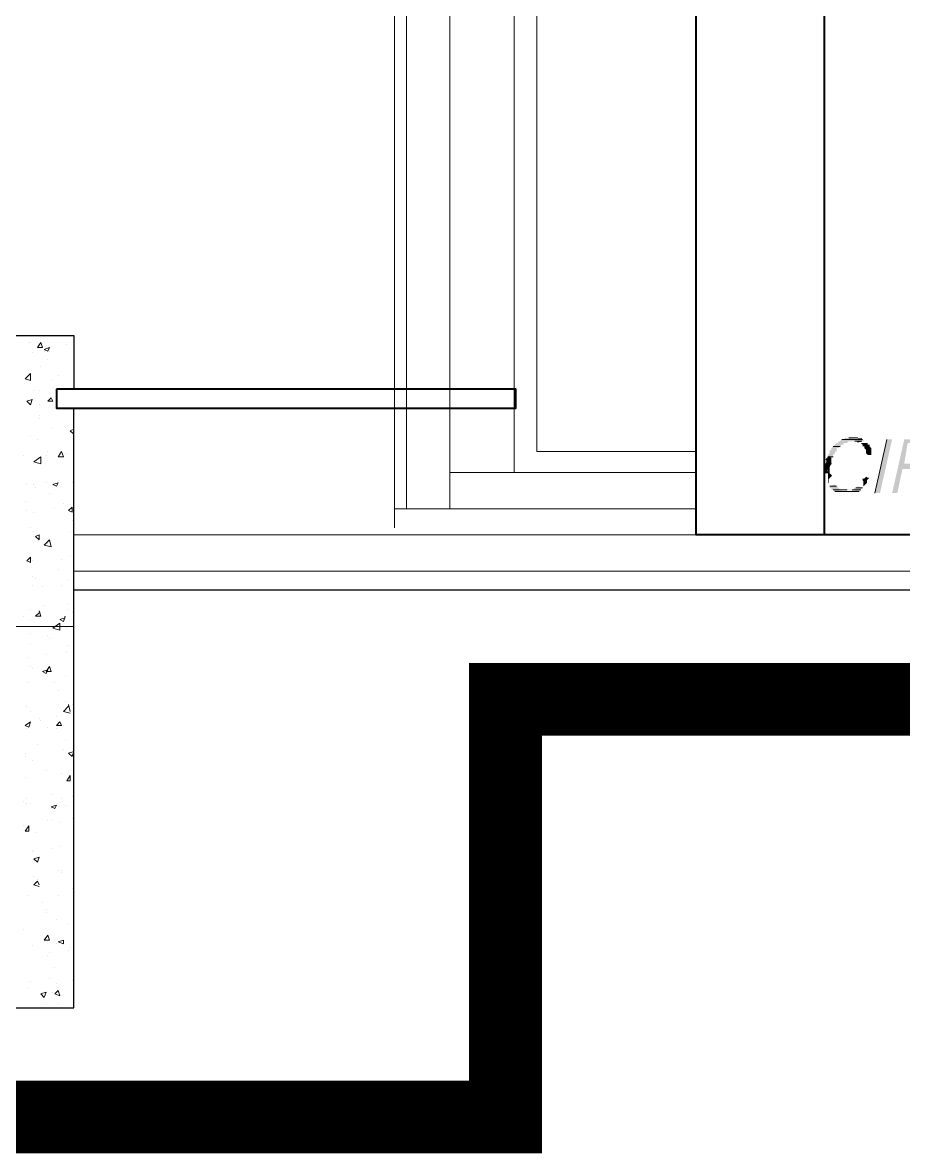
# Model space of a CAD drawing. Header units: millimetres. Extents: x 182 to 575, y -105 to 95.
# Drawn here: x 275.478 to 277.897, y 64.959 to 68.066 of the extents above; entities that cross this region are included whole.
import ezdxf

# ---------------------------------------------------------------- set-up
doc = ezdxf.new("R2010")
doc.units = ezdxf.units.MM
doc.header["$MEASUREMENT"] = 0
doc.layers.add('PDF_Geometry', color=7, linetype='Continuous')
doc.layers.add('PDF_Solid Fills', color=7, linetype='Continuous')

msp = doc.modelspace()

# ---------------------------------------------------------------- hatches: boundary and pattern name
at = {"layer": 'PDF_Solid Fills', "transparency": 33554559}
for points in [[(277.7182994340662, 66.91100661866972), (277.7135361007328, 66.91100661866972), (277.7087727673994, 66.90624328533636), (277.7040126880344, 66.90148317951625), (277.699249354701, 66.89671984618292), (277.699249354701, 66.89195976681785), (277.6944892488809, 66.89195976681785), (277.6944892488809, 66.88243310015119), (277.6897259420027, 66.87767302078612), (277.6897259420027, 66.87290968745279), (277.699249354701, 66.86814958163268), (277.7040126880344, 66.87290968745279), (277.7040126880344, 66.87767302078612), (277.7087727673994, 66.88243310015119), (277.7087727673994, 66.88719643348452), (277.7135361007328, 66.88719643348452), (277.7135361007328, 66.89671984618292), (277.7182994340662, 66.89671984618292), (277.7230595134312, 66.90148317951625), (277.7278228467645, 66.90624328533636), (277.7325829525847, 66.90624328533636), (277.7325829525847, 66.91100661866972), (277.7421063652831, 66.91100661866972), (277.7460759913209, 66.91497353294328), (277.7516297779815, 66.91576669803477), (277.7897267091984, 66.91576669803477), (277.7849633758651, 66.92053003136812), (277.7373462594629, 66.92529336470145), (277.7325829525847, 66.92053003136812), (277.7278228467645, 66.92053003136812), (277.7230595134312, 66.91576669803477), (277.7182994340662, 66.91576669803477)], [(277.7992501218969, 66.87767302078612), (277.8087735610503, 66.87767302078612), (277.8087735610503, 66.89671984618292), (277.8040134552301, 66.90148317951625), (277.8040134552301, 66.90624328533636), (277.7992501218969, 66.90624328533636), (277.7992501218969, 66.91100661866972), (277.7802032965, 66.91100661866972), (277.7849633758651, 66.90624328533636), (277.7849633758651, 66.90148317951625), (277.7897267091984, 66.90148317951625), (277.7897267091984, 66.89671984618292), (277.7944900425318, 66.89195976681785), (277.7944900425318, 66.88243310015119)]]:
    msp.add_hatch(color=256, dxfattribs=at).paths.add_polyline_path(points)
h = msp.add_hatch(color=256, dxfattribs=at)
h.paths.add_polyline_path([(277.8516305716323, 66.92053003136812), (277.8182969737487, 66.77291214777023), (277.8325837197804, 66.77291214777023), (277.865917317664, 66.92053003136812)])
h.paths.add_polyline_path([(277.9849649367115, 66.90624328533636), (277.9802016033783, 66.91100661866972), (277.9754414975582, 66.91576669803477), (277.9706781906799, 66.91576669803477), (277.9706781906799, 66.92053003136812), (277.8992509155476, 66.92053003136812), (277.865917317664, 66.77291214777023), (277.8802040636957, 66.77291214777023), (277.8944875822143, 66.83957608956919), (277.9421079261297, 66.83957608956919), (277.9478204106788, 66.83862433500006), (277.951631338828, 66.83481601020408), (277.9563946721614, 66.83481601020408), (277.9706781906799, 66.83005267687075), (277.9706781906799, 66.83481601020408), (277.9659180848598, 66.83957608956919), (277.9611547515264, 66.84433942290251), (277.9646478920414, 66.84783256341746), (277.9754414975582, 66.84910275623584), (277.9421079261297, 66.85386283560092), (277.8992509155476, 66.85386283560092), (277.908774328246, 66.91100661866972), (277.951631338828, 66.91100661866972), (277.9563946721614, 66.91032594373856), (277.9563946721614, 66.90624328533636), (277.9659180848598, 66.90624328533636), (277.9706781906799, 66.90148317951625), (277.9754414975582, 66.89671984618292), (277.9754414975582, 66.87290968745279), (277.9706781906799, 66.86814958163268), (277.9706781906799, 66.86338627475436), (277.9659180848598, 66.85862616893426), (277.9611547515264, 66.85862616893426), (277.9563946721614, 66.85386283560092), (277.9802016033783, 66.85386283560092), (277.9802016033783, 66.85862616893426), (277.9849649367115, 66.86338627475436), (277.9897250160767, 66.86814958163268), (277.9897250160767, 66.90148317951625)])
h = msp.add_hatch(color=256, dxfattribs=at)
h.paths.add_polyline_path([(277.7040126880344, 66.78243556046863), (277.7087727673994, 66.77767222713531), (277.7421063652831, 66.78243556046863), (277.7230595134312, 66.78243556046863), (277.7182994340662, 66.78719566628875), (277.7135361007328, 66.7919589996221), (277.7087727673994, 66.79671907898715), (277.6944892488809, 66.7919589996221), (277.6944892488809, 66.78719566628875), (277.699249354701, 66.78719566628875), (277.699249354701, 66.78243556046863)])
h.paths.add_polyline_path([(277.7421063652831, 66.78243556046863), (277.7754399631666, 66.77767222713531), (277.7802032965, 66.78243556046863), (277.7849633758651, 66.78719566628875), (277.7706798573466, 66.7919589996221), (277.7706798573466, 66.78719566628875), (277.7611564446481, 66.78719566628875), (277.7611564446481, 66.78243556046863)])
h = msp.add_hatch(color=256, dxfattribs=at)
h.paths.add_polyline_path([(277.5002026093306, 66.62505435775701), (277.4752036371085, 66.62505435775701), (277.5002026093306, 66.62505435775701)], flags=0)
h.paths.add_polyline_path([(277.4752036371085, 66.62505435775701), (277.5002026093306, 66.62505435775701), (277.4752036371085, 66.62505435775701)], flags=0)
h.paths.add_polyline_path([(277.4902030259973, 66.62755339942368), (277.4852032204417, 66.62755339942368), (277.4902030259973, 66.62755339942368)], flags=0)
h.paths.add_polyline_path([(277.4852032204417, 66.62755339942368), (277.4902030259973, 66.62755339942368), (277.4852032204417, 66.62755339942368)], flags=0)
h = msp.add_hatch(color=256, dxfattribs=at)
h.paths.add_polyline_path([(277.5352028871084, 66.62505435775701), (277.557702817664, 66.62505435775701), (277.5352028871084, 66.62505435775701)], flags=0)
h.paths.add_polyline_path([(277.557702817664, 66.62505435775701), (277.5352028871084, 66.62505435775701), (277.557702817664, 66.62505435775701)], flags=0)
h.paths.add_polyline_path([(277.560203567664, 66.62255360775701), (277.5302030954418, 66.62255360775701), (277.560203567664, 66.62255360775701)], flags=0)
h = msp.add_hatch(color=256, dxfattribs=at)
h.paths.add_polyline_path([(275.9652023454418, 66.59255313553479), (275.9577034982195, 66.59255313553479), (275.9652023454418, 66.59255313553479)], flags=0)
h.paths.add_polyline_path([(275.9552027482196, 66.59005407997924), (275.9627032898862, 66.59005407997924), (275.9552027482196, 66.59005407997924)], flags=0)
h.paths.add_polyline_path([(275.9527019982195, 66.58255353831257), (275.9602025398862, 66.58255353831257), (275.9527019982195, 66.58255353831257)], flags=0)
h.paths.add_polyline_path([(275.9577034982195, 66.5775537466459), (275.9502029565529, 66.5775537466459), (275.9577034982195, 66.5775537466459)], flags=0)
h.paths.add_polyline_path([(275.9502029565529, 66.5750529966459), (275.9577034982195, 66.5750529966459), (275.9502029565529, 66.5750529966459)], flags=0)
h = msp.add_hatch(color=256, dxfattribs=at)
h.paths.add_polyline_path([(277.1352022065529, 66.62005285775702), (277.1252026093306, 66.62005285775702), (277.1352022065529, 66.62005285775702)], flags=0)
h.paths.add_polyline_path([(277.1252026093306, 66.62005285775702), (277.1352022065529, 66.62005285775702), (277.1252026093306, 66.62005285775702)], flags=0)
h.paths.add_polyline_path([(277.1302024148862, 66.61505306609035), (277.122703567664, 66.61505306609035), (277.1302024148862, 66.61505306609035)], flags=0)
h.paths.add_polyline_path([(277.122703567664, 66.60255442720145), (277.1152030259973, 66.60255442720145), (277.122703567664, 66.60255442720145)], flags=0)
h.paths.add_polyline_path([(277.1152030259973, 66.60255442720145), (277.122703567664, 66.60255442720145), (277.1152030259973, 66.60255442720145)], flags=0)
h.paths.add_polyline_path([(277.120202817664, 66.59005407997924), (277.1127022759973, 66.59005407997924), (277.120202817664, 66.59005407997924)], flags=0)
h.paths.add_polyline_path([(277.1127022759973, 66.58755334386812), (277.120202817664, 66.58755334386812), (277.1127022759973, 66.58755334386812)], flags=0)
h = msp.add_hatch(color=256, dxfattribs=at)
h.paths.add_polyline_path([(277.182702817664, 66.61505306609035), (277.1752022759973, 66.61505306609035), (277.182702817664, 66.61505306609035)], flags=0)
h.paths.add_polyline_path([(277.1777030259973, 66.60755421886813), (277.185203567664, 66.60755421886813), (277.1777030259973, 66.60755421886813)], flags=0)
h.paths.add_polyline_path([(277.185203567664, 66.60005367720146), (277.1777030259973, 66.60005367720146), (277.185203567664, 66.60005367720146)], flags=0)
h.paths.add_polyline_path([(277.1777030259973, 66.59005407997924), (277.185203567664, 66.59005407997924), (277.1777030259973, 66.59005407997924)], flags=0)
h.paths.add_polyline_path([(277.182702817664, 66.58255353831257), (277.1752022759973, 66.58255353831257), (277.182702817664, 66.58255353831257)], flags=0)
h = msp.add_hatch(color=256, dxfattribs=at)
h.paths.add_polyline_path([(277.2902026787751, 66.6125540105348), (277.2977032204417, 66.6125540105348), (277.2902026787751, 66.6125540105348)], flags=0)
h.paths.add_polyline_path([(277.2977032204417, 66.6125540105348), (277.2902026787751, 66.6125540105348), (277.2977032204417, 66.6125540105348)], flags=0)
h.paths.add_polyline_path([(277.2852028871084, 66.60505346886812), (277.2927034287751, 66.60505346886812), (277.2852028871084, 66.60505346886812)], flags=0)
h.paths.add_polyline_path([(277.2927034287751, 66.60505346886812), (277.2852028871084, 66.60505346886812), (277.2927034287751, 66.60505346886812)], flags=0)
h.paths.add_polyline_path([(277.2877036371085, 66.59755292720146), (277.2802030954418, 66.59755292720146), (277.2877036371085, 66.59755292720146)], flags=0)
h.paths.add_polyline_path([(277.2852028871084, 66.59255313553479), (277.2752032898862, 66.59255313553479), (277.2852028871084, 66.59255313553479)], flags=0)
h.paths.add_polyline_path([(277.2727025398862, 66.58505428831256), (277.2802030954418, 66.58505428831256), (277.2727025398862, 66.58505428831256)], flags=0)
h.paths.add_polyline_path([(277.2802030954418, 66.58505428831256), (277.2727025398862, 66.58505428831256), (277.2802030954418, 66.58505428831256)], flags=0)
h.paths.add_polyline_path([(277.2727025398862, 66.58505428831256), (277.2802030954418, 66.58505428831256), (277.2727025398862, 66.58505428831256)], flags=0)
h.paths.add_polyline_path([(277.2752032898862, 66.5750529966459), (277.2677027482196, 66.5750529966459), (277.2752032898862, 66.5750529966459)], flags=0)
h.paths.add_polyline_path([(277.2677027482196, 66.5750529966459), (277.2752032898862, 66.5750529966459), (277.2677027482196, 66.5750529966459)], flags=0)
h.paths.add_polyline_path([(277.2702034982195, 66.56505339942368), (277.2627029565529, 66.56505339942368), (277.2702034982195, 66.56505339942368)], flags=0)
h.paths.add_polyline_path([(277.2627029565529, 66.56505339942368), (277.2702034982195, 66.56505339942368), (277.2627029565529, 66.56505339942368)], flags=0)
h.paths.add_polyline_path([(277.2677027482196, 66.55505381609035), (277.2602022065529, 66.55505381609035), (277.2677027482196, 66.55505381609035)], flags=0)
h.paths.add_polyline_path([(277.2602022065529, 66.55505381609035), (277.2677027482196, 66.55505381609035), (277.2602022065529, 66.55505381609035)], flags=0)
h.paths.add_polyline_path([(277.2652019982195, 66.55255306609035), (277.2577031509973, 66.55255306609035), (277.2652019982195, 66.55255306609035)], flags=0)
h = msp.add_hatch(color=256, dxfattribs=at)
h.paths.add_polyline_path([(277.4677030954418, 66.60755421886813), (277.4602025398862, 66.60755421886813), (277.4677030954418, 66.60755421886813)], flags=0)
h.paths.add_polyline_path([(277.4602025398862, 66.60505346886812), (277.4677030954418, 66.60505346886812), (277.4602025398862, 66.60505346886812)], flags=0)
h.paths.add_polyline_path([(277.4552027482196, 66.58755334386812), (277.4627032898862, 66.58755334386812), (277.4552027482196, 66.58755334386812)], flags=0)
h.paths.add_polyline_path([(277.4627032898862, 66.58505428831256), (277.4552027482196, 66.58505428831256), (277.4627032898862, 66.58505428831256)], flags=0)
h.paths.add_polyline_path([(277.4552027482196, 66.5775537466459), (277.4627032898862, 66.5775537466459), (277.4552027482196, 66.5775537466459)], flags=0)
h.paths.add_polyline_path([(277.4627032898862, 66.5775537466459), (277.4552027482196, 66.5775537466459), (277.4627032898862, 66.5775537466459)], flags=0)
h = msp.add_hatch(color=256, dxfattribs=at)
h.paths.add_polyline_path([(277.5077031509973, 66.60005367720146), (277.5002026093306, 66.60005367720146), (277.5077031509973, 66.60005367720146)], flags=0)
h.paths.add_polyline_path([(277.5002026093306, 66.59005407997924), (277.5077031509973, 66.59005407997924), (277.5002026093306, 66.59005407997924)], flags=0)
h.paths.add_polyline_path([(277.497703567664, 66.5800544966459), (277.5052024148862, 66.5800544966459), (277.497703567664, 66.5800544966459)], flags=0)
h.paths.add_polyline_path([(277.5027033593307, 66.57255395497924), (277.495202817664, 66.57255395497924), (277.5027033593307, 66.57255395497924)], flags=0)
h.paths.add_polyline_path([(277.495202817664, 66.57005320497923), (277.5027033593307, 66.57005320497923), (277.495202817664, 66.57005320497923)], flags=0)
h.paths.add_polyline_path([(277.5002026093306, 66.56505339942368), (277.492702067664, 66.56505339942368), (277.5002026093306, 66.56505339942368)], flags=0)
h = msp.add_hatch(color=256, dxfattribs=at)
h.paths.add_polyline_path([(275.6677034287751, 66.5800544966459), (275.680202067664, 66.5800544966459), (275.6677034287751, 66.5800544966459)], flags=0)
h.paths.add_polyline_path([(275.6702024843307, 66.5775537466459), (275.682702817664, 66.5775537466459), (275.6702024843307, 66.5775537466459)], flags=0)
h.paths.add_polyline_path([(275.6727032204417, 66.5750529966459), (275.6877026093306, 66.5750529966459), (275.6727032204417, 66.5750529966459)], flags=0)
h = msp.add_hatch(color=256, dxfattribs=at)
h.paths.add_polyline_path([(276.0127029565529, 66.59005407997924), (276.0202034982195, 66.59005407997924), (276.0127029565529, 66.59005407997924)], flags=0)
h.paths.add_polyline_path([(276.0202034982195, 66.58755334386812), (276.0127029565529, 66.58755334386812), (276.0202034982195, 66.58755334386812)], flags=0)
h.paths.add_polyline_path([(276.0127029565529, 66.5775537466459), (276.0202034982195, 66.5775537466459), (276.0127029565529, 66.5775537466459)], flags=0)
h.paths.add_polyline_path([(276.0202034982195, 66.56755414942367), (276.0127029565529, 66.56755414942367), (276.0202034982195, 66.56755414942367)], flags=0)
h.paths.add_polyline_path([(276.0127029565529, 66.56255435775701), (276.0202034982195, 66.56255435775701), (276.0127029565529, 66.56255435775701)], flags=0)
h = msp.add_hatch(color=256, dxfattribs=at)
h.paths.add_polyline_path([(276.4602025398862, 66.59005407997924), (276.4677030954418, 66.59005407997924), (276.4602025398862, 66.59005407997924)], flags=0)
h.paths.add_polyline_path([(276.4652023454418, 66.58505428831256), (276.4577034982195, 66.58505428831256), (276.4652023454418, 66.58505428831256)], flags=0)
h.paths.add_polyline_path([(276.4577034982195, 66.58255353831257), (276.4652023454418, 66.58255353831257), (276.4577034982195, 66.58255353831257)], flags=0)
h.paths.add_polyline_path([(276.4627032898862, 66.5775537466459), (276.4552027482196, 66.5775537466459), (276.4627032898862, 66.5775537466459)], flags=0)
h.paths.add_polyline_path([(276.4552027482196, 66.5750529966459), (276.4627032898862, 66.5750529966459), (276.4552027482196, 66.5750529966459)], flags=0)
h = msp.add_hatch(color=256, dxfattribs=at)
h.paths.add_polyline_path([(276.5152019982195, 66.59005407997924), (276.5227025398862, 66.59005407997924), (276.5152019982195, 66.59005407997924)], flags=0)
h.paths.add_polyline_path([(276.5252032898862, 66.58755334386812), (276.5177027482196, 66.58755334386812), (276.5252032898862, 66.58755334386812)], flags=0)
h.paths.add_polyline_path([(276.5177027482196, 66.5775537466459), (276.5252032898862, 66.5775537466459), (276.5177027482196, 66.5775537466459)], flags=0)
h.paths.add_polyline_path([(276.5252032898862, 66.56755414942367), (276.5177027482196, 66.56755414942367), (276.5252032898862, 66.56755414942367)], flags=0)
h.paths.add_polyline_path([(276.5152019982195, 66.56255435775701), (276.5227025398862, 66.56255435775701), (276.5152019982195, 66.56255435775701)], flags=0)
h = msp.add_hatch(color=256, dxfattribs=at)
h.paths.add_polyline_path([(277.4052030954418, 66.58255353831257), (277.4127036371085, 66.58255353831257), (277.4052030954418, 66.58255353831257)], flags=0)
h.paths.add_polyline_path([(277.4127036371085, 66.58255353831257), (277.4052030954418, 66.58255353831257), (277.4127036371085, 66.58255353831257)], flags=0)
h.paths.add_polyline_path([(277.4077021371085, 66.5775537466459), (277.4152026787751, 66.5775537466459), (277.4077021371085, 66.5775537466459)], flags=0)
h = msp.add_hatch(color=256, dxfattribs=at)
h.paths.add_polyline_path([(275.6677034287751, 66.53255388553478), (275.7002029565529, 66.53255388553478), (275.6677034287751, 66.53255388553478)], flags=0)
h.paths.add_polyline_path([(275.6952031509973, 66.53005313553479), (275.6727032204417, 66.53005313553479), (275.6952031509973, 66.53005313553479)], flags=0)
h.paths.add_polyline_path([(275.680202067664, 66.52755407997924), (275.6877026093306, 66.52755407997924), (275.680202067664, 66.52755407997924)], flags=0)
h = msp.add_hatch(color=256, dxfattribs=at)
h.paths.add_polyline_path([(275.8552034287751, 66.55755285775702), (275.8477028871084, 66.55755285775702), (275.8552034287751, 66.55755285775702)], flags=0)
h.paths.add_polyline_path([(275.8477028871084, 66.55755285775702), (275.8552034287751, 66.55755285775702), (275.8477028871084, 66.55755285775702)], flags=0)
h.paths.add_polyline_path([(275.8577024843307, 66.54755327442368), (275.8502036371085, 66.54755327442368), (275.8577024843307, 66.54755327442368)], flags=0)
h.paths.add_polyline_path([(275.8502036371085, 66.54505421886813), (275.8602032204417, 66.54505421886813), (275.8502036371085, 66.54505421886813)], flags=0)
h = msp.add_hatch(color=256, dxfattribs=at)
h.paths.add_polyline_path([(275.9602025398862, 66.54505421886813), (275.9527019982195, 66.54505421886813), (275.9602025398862, 66.54505421886813)], flags=0)
h.paths.add_polyline_path([(275.9527019982195, 66.54505421886813), (275.9602025398862, 66.54505421886813), (275.9527019982195, 66.54505421886813)], flags=0)
h.paths.add_polyline_path([(275.9627032898862, 66.54255346886812), (275.9527019982195, 66.54255346886812), (275.9627032898862, 66.54255346886812)], flags=0)
h = msp.add_hatch(color=256, dxfattribs=at)
h.paths.add_polyline_path([(276.0077031509973, 66.55255306609035), (276.0152019982195, 66.55255306609035), (276.0077031509973, 66.55255306609035)], flags=0)
h.paths.add_polyline_path([(276.0152019982195, 66.55255306609035), (276.0077031509973, 66.55255306609035), (276.0152019982195, 66.55255306609035)], flags=0)
h.paths.add_polyline_path([(276.0052024148862, 66.54755327442368), (276.0127029565529, 66.54755327442368), (276.0052024148862, 66.54755327442368)], flags=0)
h = msp.add_hatch(color=256, dxfattribs=at)
h.paths.add_polyline_path([(277.5477032204417, 66.55255306609035), (277.5252032898862, 66.55255306609035), (277.5477032204417, 66.55255306609035)], flags=0)
h.paths.add_polyline_path([(277.5252032898862, 66.55255306609035), (277.5477032204417, 66.55255306609035), (277.5252032898862, 66.55255306609035)], flags=0)
h.paths.add_polyline_path([(277.5227025398862, 66.55505381609035), (277.5527030259973, 66.55505381609035), (277.5227025398862, 66.55505381609035)], flags=0)
h = msp.add_hatch(color=256, dxfattribs=at)
h.paths.add_polyline_path([(277.3502036371085, 66.5175544966459), (277.3577024843307, 66.5175544966459), (277.3502036371085, 66.5175544966459)], flags=0)
h.paths.add_polyline_path([(277.3477028871084, 66.5150537466459), (277.3552034287751, 66.5150537466459), (277.3477028871084, 66.5150537466459)], flags=0)
h.paths.add_polyline_path([(277.3502036371085, 66.51005395497924), (277.3427030954418, 66.51005395497924), (277.3502036371085, 66.51005395497924)], flags=0)
h.paths.add_polyline_path([(277.3427030954418, 66.50755320497923), (277.3502036371085, 66.50755320497923), (277.3427030954418, 66.50755320497923)], flags=0)
h.paths.add_polyline_path([(277.3402023454418, 66.50505414942367), (277.3477028871084, 66.50505414942367), (277.3402023454418, 66.50505414942367)], flags=0)
h.paths.add_polyline_path([(277.3377032898862, 66.50005435775701), (277.3452021371085, 66.50005435775701), (277.3377032898862, 66.50005435775701)], flags=0)
h.paths.add_polyline_path([(277.3352025398862, 66.49755360775701), (277.3427030954418, 66.49755360775701), (277.3352025398862, 66.49755360775701)], flags=0)
h.paths.add_polyline_path([(277.3427030954418, 66.49755360775701), (277.3352025398862, 66.49755360775701), (277.3427030954418, 66.49755360775701)], flags=0)
h.paths.add_polyline_path([(277.3402023454418, 66.49505285775702), (277.3327034982195, 66.49505285775702), (277.3402023454418, 66.49505285775702)], flags=0)
h.paths.add_polyline_path([(277.3327034982195, 66.49255381609035), (277.3402023454418, 66.49255381609035), (277.3327034982195, 66.49255381609035)], flags=0)
h.paths.add_polyline_path([(277.3377032898862, 66.49005306609035), (277.3327034982195, 66.49005306609035), (277.3377032898862, 66.49005306609035)], flags=0)
h.paths.add_polyline_path([(277.3352025398862, 66.48505327442368), (277.3302027482196, 66.48505327442368), (277.3352025398862, 66.48505327442368)], flags=0)
h.paths.add_polyline_path([(277.3327034982195, 66.48005346886812), (277.3277019982195, 66.48005346886812), (277.3327034982195, 66.48005346886812)], flags=0)
h.paths.add_polyline_path([(277.3277019982195, 66.48005346886812), (277.3327034982195, 66.48005346886812), (277.3277019982195, 66.48005346886812)], flags=0)
h.paths.add_polyline_path([(277.3252029565529, 66.47755442720145), (277.3302027482196, 66.47755442720145), (277.3252029565529, 66.47755442720145)], flags=0)
h.paths.add_polyline_path([(277.3302027482196, 66.47255292720146), (277.3252029565529, 66.47255292720146), (277.3302027482196, 66.47255292720146)], flags=0)
h.paths.add_polyline_path([(277.3277019982195, 66.46755313553479), (277.3227022065529, 66.46755313553479), (277.3277019982195, 66.46755313553479)], flags=0)
h.paths.add_polyline_path([(277.3227022065529, 66.46755313553479), (277.3277019982195, 66.46755313553479), (277.3227022065529, 66.46755313553479)], flags=0)
h = msp.add_hatch(color=256, dxfattribs=at)
h.paths.add_polyline_path([(277.4227032204417, 66.5175544966459), (277.4177034287751, 66.5175544966459), (277.4227032204417, 66.5175544966459)], flags=0)
h.paths.add_polyline_path([(277.4152026787751, 66.5125529966459), (277.4202024843307, 66.5125529966459), (277.4152026787751, 66.5125529966459)], flags=0)
h.paths.add_polyline_path([(277.4202024843307, 66.51005395497924), (277.4127036371085, 66.51005395497924), (277.4202024843307, 66.51005395497924)], flags=0)
h = msp.add_hatch(color=256, dxfattribs=at)
h.paths.add_polyline_path([(277.4202024843307, 66.52255428831256), (277.4427024148862, 66.52255428831256), (277.4202024843307, 66.52255428831256)], flags=0)
h.paths.add_polyline_path([(277.4427024148862, 66.52255428831256), (277.4202024843307, 66.52255428831256), (277.4427024148862, 66.52255428831256)], flags=0)
h.paths.add_polyline_path([(277.4402033593307, 66.52505334386812), (277.4252022759973, 66.52505334386812), (277.4402033593307, 66.52505334386812)], flags=0)
h.paths.add_polyline_path([(277.4252022759973, 66.52505334386812), (277.4402033593307, 66.52505334386812), (277.4252022759973, 66.52505334386812)], flags=0)
h.paths.add_polyline_path([(277.435203567664, 66.52505334386812), (277.430202067664, 66.52505334386812), (277.435203567664, 66.52505334386812)], flags=0)
h.paths.add_polyline_path([(277.430202067664, 66.52505334386812), (277.435203567664, 66.52505334386812), (277.430202067664, 66.52505334386812)], flags=0)
h = msp.add_hatch(color=256, dxfattribs=at)
h.paths.add_polyline_path([(277.4427024148862, 66.50755320497923), (277.4477022065529, 66.50755320497923), (277.4427024148862, 66.50755320497923)], flags=0)
h.paths.add_polyline_path([(277.4477022065529, 66.50505414942367), (277.4427024148862, 66.50505414942367), (277.4477022065529, 66.50505414942367)], flags=0)
h.paths.add_polyline_path([(277.4427024148862, 66.50505414942367), (277.4477022065529, 66.50505414942367), (277.4427024148862, 66.50505414942367)], flags=0)
h = msp.add_hatch(color=256, dxfattribs=at)
h.paths.add_polyline_path([(277.4077021371085, 66.47755442720145), (277.4127036371085, 66.47755442720145), (277.4077021371085, 66.47755442720145)], flags=0)
h.paths.add_polyline_path([(277.4152026787751, 66.47505367720146), (277.4077021371085, 66.47505367720146), (277.4152026787751, 66.47505367720146)], flags=0)
h.paths.add_polyline_path([(277.4102028871084, 66.47255292720146), (277.4152026787751, 66.47255292720146), (277.4102028871084, 66.47255292720146)], flags=0)
h = msp.add_hatch(color=256, dxfattribs=at)
h.paths.add_polyline_path([(277.4452031509973, 66.49005306609035), (277.4402033593307, 66.49005306609035), (277.4452031509973, 66.49005306609035)], flags=0)
h.paths.add_polyline_path([(277.4402033593307, 66.4875540105348), (277.4452031509973, 66.4875540105348), (277.4402033593307, 66.4875540105348)], flags=0)
h.paths.add_polyline_path([(277.4452031509973, 66.48505327442368), (277.4402033593307, 66.48505327442368), (277.4452031509973, 66.48505327442368)], flags=0)
h.paths.add_polyline_path([(277.4402033593307, 66.48005346886812), (277.4452031509973, 66.48005346886812), (277.4402033593307, 66.48005346886812)], flags=0)
h.paths.add_polyline_path([(277.4452031509973, 66.47755442720145), (277.4402033593307, 66.47755442720145), (277.4452031509973, 66.47755442720145)], flags=0)
h.paths.add_polyline_path([(277.4402033593307, 66.47505367720146), (277.4452031509973, 66.47505367720146), (277.4402033593307, 66.47505367720146)], flags=0)
h = msp.add_hatch(color=256, dxfattribs=at)
h.paths.add_polyline_path([(277.430202067664, 66.46255334386812), (277.4227032204417, 66.46255334386812), (277.430202067664, 66.46255334386812)], flags=0)
h.paths.add_polyline_path([(277.435203567664, 66.46505407997924), (277.4177034287751, 66.46505407997924), (277.435203567664, 66.46505407997924)], flags=0)
h.paths.add_polyline_path([(277.4177034287751, 66.46505407997924), (277.435203567664, 66.46505407997924), (277.4177034287751, 66.46505407997924)], flags=0)
h.paths.add_polyline_path([(277.4377026093306, 66.46505407997924), (277.4152026787751, 66.46505407997924), (277.4377026093306, 66.46505407997924)], flags=0)

# ---------------------------------------------------------------- linework, layer by layer
at = {"layer": 'PDF_Geometry', "lineweight": 40}
for points in [[(277.6802025028492, 66.65862460808769), (277.6802025028492, 83.53957635411945), (277.9325844869761, 83.53957635411945), (277.9325844869761, 66.65862460808769)], [(278.6706803864471, 69.2919589996221), (278.6706803864471, 66.65862460808769), (277.3278229790396, 66.65862460808769), (277.3278229790396, 69.43005344406652)]]:
    msp.add_lwpolyline(points, dxfattribs=at)
at = {"layer": 'PDF_Geometry', "lineweight": 0}
for points in [[(276.4992497515265, 66.67767145993953), (276.4992497515265, 69.50624405253214)], [(276.532583322955, 66.73005513718822), (276.532583322955, 69.50148071919881)], [(276.6516309420026, 66.73005513718822), (276.6516309420026, 69.49195730650041)], [(277.3278229790396, 68.97767315306123), (276.8278223441191, 68.97767315306123), (276.8278223441191, 66.83005267687075)], [(277.3278229790396, 68.91576929062737), (276.8897261800979, 68.91576929062737), (276.8897261800979, 66.88719643348452)], [(276.8278223441191, 67.17767212131521), (276.8278223441191, 66.83005267687075), (277.3278229790396, 66.83005267687075), (276.6516309420026, 66.83005267687075), (276.6516309420026, 67.17767212131521)], [(276.8897261800979, 67.17767212131521), (276.8897261800979, 66.88719643348452), (277.3278229790396, 66.88719643348452)], [(277.3278229790396, 66.73005513718822), (276.4992497515265, 66.73005513718822)]]:
    msp.add_lwpolyline(points, dxfattribs=at)
at = {"layer": 'PDF_Geometry', "lineweight": 25}
for points in [[(275.4040126086693, 65.35862423771732), (275.4040126086693, 67.2062456133787), (275.6182976880343, 67.2062456133787), (275.6182976880343, 67.05862450226759)], [(269.1849645398863, 65.35862423771732), (275.6182976880343, 65.35862423771732), (275.6182976880343, 67.00624405253214)], [(302.8468704658121, 66.5062434176115), (275.6182976880343, 66.5062434176115)]]:
    msp.add_lwpolyline(points, dxfattribs=at)
at = {"layer": 'PDF_Geometry', "lineweight": 20}
for points in [[(275.4944883494101, 67.18719553401361), (275.4944883494101, 67.18719553401361)], [(275.4992500689867, 67.18719553401361), (275.4992500689867, 67.18719553401361)], [(275.5278219472936, 67.18719553401361), (275.5278219472936, 67.18719553401361)], [(275.5992508361825, 67.18243542819353), (275.5992508361825, 67.18243542819353)], [(275.6182976880343, 67.2062456133787), (275.6182976880343, 67.2062456133787)], [(275.6182976880343, 67.2062456133787), (275.6182976880343, 67.2062456133787)], [(275.5040117621085, 67.15862526946336), (275.5040117621085, 67.15862526946336)], [(275.5373453599921, 67.16338860279669), (275.5373453599921, 67.16338860279669)], [(275.5516321060238, 67.16338860279669), (275.5516321060238, 67.16338860279669)], [(275.5278219472936, 67.12052833824643), (275.5278219472936, 67.12052833824643)], [(275.5468687991455, 67.13957841761149), (275.5468687991455, 67.13957841761149)], [(275.5754406774524, 67.0967214070295), (275.5754406774524, 67.0967214070295)], [(275.4992500689867, 67.08719799433108), (275.4992500689867, 67.08719799433108)], [(275.5611555451773, 67.08243466099775), (275.5611555451773, 67.08243466099775)], [(275.5087734816852, 67.05386439644747), (275.5087734816852, 67.05386439644747)], [(275.5230602277169, 67.05386439644747), (275.5230602277169, 67.05386439644747)], [(275.5230602277169, 67.01576746523054), (275.5230602277169, 67.01576746523054)], [(275.5230602277169, 66.9871972006803), (275.5230602277169, 66.9871972006803)], [(275.5230602277169, 66.97767378798189), (275.5230602277169, 66.97767378798189)], [(275.5611555451773, 66.9538636292517), (275.5611555451773, 66.9538636292517)], [(275.5944891166058, 66.9538636292517), (275.5944891166058, 66.9538636292517)], [(275.6182976880343, 66.93957688321997), (275.6182976880343, 66.93481677739986), (275.6087742488809, 66.94434019009829), (275.6182976880343, 66.94910029591837)], [(275.6182976880343, 66.9538636292517), (275.6182976880343, 66.9538636292517)], [(275.6182976880343, 66.93481677739986), (275.6182976880343, 66.93481677739986)], [(275.4992500689867, 66.93005344406653), (275.4992500689867, 66.93005344406653)], [(275.5182985345952, 66.92053003136812), (275.5182985345952, 66.92053003136812)], [(277.7230595134312, 66.90148317951625), (277.7040126880344, 66.90148317951625), (277.7230595134312, 66.90148317951625)], [(277.7040126880344, 66.90148317951625), (277.7230595134312, 66.90148317951625), (277.7040126880344, 66.90148317951625)], [(277.7278228467645, 66.92053003136812), (277.7849633758651, 66.92053003136812), (277.7278228467645, 66.92053003136812)], [(277.7468696986163, 66.92529336470145), (277.7706798573466, 66.92529336470145), (277.7468696986163, 66.92529336470145)], [(277.7587747779814, 66.92529336470145), (277.7563931113148, 66.92529336470145), (277.7563931113148, 66.92529336470145), (277.7611548308915, 66.92529336470145), (277.7611548308915, 66.92529336470145), (277.7825833361825, 66.92291169803478)], [(277.7706798573466, 66.91338665835224), (277.7825849499391, 66.91576669803477), (277.7635364843307, 66.91576669803477)], [(277.8182969737487, 66.77291214777023), (277.8516305716323, 66.92053003136812), (277.8182969737487, 66.77291214777023)], [(275.4802032171349, 66.87767302078612), (275.4802032171349, 66.87767302078612)], [(275.5421070795687, 66.87767302078612), (275.5421070795687, 66.87767302078612)], [(275.5468687991455, 66.88719643348452), (275.5468687991455, 66.88719643348452)], [(275.5897258097276, 66.87290968745279), (275.5897258097276, 66.87290968745279)], [(275.5944891166058, 66.88243310015119), (275.5944891166058, 66.88243310015119)], [(277.7040126880344, 66.87290968745279), (277.6897259420027, 66.87290968745279), (277.7040126880344, 66.87290968745279)], [(277.6897259420027, 66.87290968745279), (277.7040126880344, 66.87290968745279), (277.6897259420027, 66.87290968745279)], [(277.8087735610503, 66.89195976681785), (277.7944900425318, 66.89195976681785), (277.8087735610503, 66.89195976681785)], [(277.7944900425318, 66.89195976681785), (277.8087735610503, 66.89195976681785), (277.7944900425318, 66.89195976681785)], [(275.5182985345952, 66.85386283560092), (275.5182985345952, 66.85386283560092)], [(275.6182976880343, 66.86814958163268), (275.6182976880343, 66.86814958163268)], [(277.6849658361825, 66.85386283560092), (277.699249354701, 66.85386283560092), (277.6849658361825, 66.85386283560092)], [(277.699249354701, 66.85386283560092), (277.6849658361825, 66.85386283560092), (277.699249354701, 66.85386283560092)], [(275.6182976880343, 66.81576915835224), (275.6182976880343, 66.81576915835224)], [(277.7992501218969, 66.81100582501891), (277.7849633758651, 66.81100582501891), (277.7992501218969, 66.81100582501891)], [(275.4897266298333, 66.79671907898715), (275.4897266298333, 66.79671907898715)], [(275.5087734816852, 66.79671907898715), (275.5087734816852, 66.79671907898715)], [(275.5135368150185, 66.78719566628875), (275.5135368150185, 66.78719566628875)], [(275.5421070795687, 66.80148241232051), (275.5421070795687, 66.80148241232051)], [(275.6135359684577, 66.80148241232051), (275.6135359684577, 66.80148241232051)], [(277.7135361007328, 66.7919589996221), (277.6944892488809, 66.7919589996221), (277.7135361007328, 66.7919589996221)], [(277.7421063652831, 66.78243556046863), (277.7040126880344, 66.78243556046863), (277.7421063652831, 66.78243556046863)], [(277.7754399631666, 66.77767222713531), (277.7087727673994, 66.77767222713531), (277.7754399631666, 66.77767222713531)], [(277.7087727673994, 66.77767222713531), (277.7754399631666, 66.77767222713531), (277.7087727673994, 66.77767222713531)], [(277.7802032965, 66.78243556046863), (277.7563931113148, 66.78243556046863), (277.7802032965, 66.78243556046863)], [(277.7849633758651, 66.78719566628875), (277.7659165240132, 66.78719566628875), (277.7849633758651, 66.78719566628875)], [(275.4849649367115, 66.74910196258506), (275.4849649367115, 66.74910196258506)], [(275.5516321060238, 66.77291214777023), (275.5516321060238, 66.77291214777023)], [(275.4897266298333, 66.72529180385489), (275.4897266298333, 66.72529180385489)], [(275.5087734816852, 66.72052847052157), (275.5087734816852, 66.72052847052157)], [(275.5659172382989, 66.7348152165533), (275.5659172382989, 66.7348152165533)], [(275.5897258097276, 66.74433865570674), (275.5897258097276, 66.74433865570674)], [(275.6135359684577, 66.7348152165533), (275.6135359684577, 66.7348152165533)], [(275.6135359684577, 66.69672153930462), (275.6135359684577, 66.69672153930462)], [(275.4992500689867, 66.67767145993953), (275.4992500689867, 66.67767145993953)], [(275.5087734816852, 66.66814804724113), (275.5087734816852, 66.66814804724113)], [(275.5087734816852, 66.65386452872261), (275.5087734816852, 66.65386452872261)], [(275.5135368150185, 66.65386452872261), (275.5135368150185, 66.65386452872261)], [(275.6087742488809, 66.66814804724113), (275.6087742488809, 66.66814804724113)], [(275.6182976880343, 66.663387941421), (275.6182976880343, 66.663387941421)], [(275.6182976880343, 66.65862460808769), (279.0182965769232, 66.65862460808769), (279.0182965769232, 66.55862384089191)], [(275.5468687991455, 66.63481444935755), (275.5468687991455, 66.63481444935755)], [(275.5849640901508, 66.59195743877551), (275.5849640901508, 66.59195743877551)], [(275.6087742488809, 66.60148085147395), (275.6087742488809, 66.60148085147395)], [(275.5040117621085, 66.58719733295543), (275.5040117621085, 66.58719733295543)], [(275.5754406774524, 66.56338717422527), (275.5754406774524, 66.56338717422527)], [(275.5040117621085, 66.54434032237339), (275.5040117621085, 66.54434032237339)], [(275.5135368150185, 66.53957698904007), (275.5135368150185, 66.53957698904007)], [(275.6040125557592, 66.53481690967499), (275.6040125557592, 66.53481690967499)], [(275.6182976880343, 66.53481690967499), (275.6182976880343, 66.53481690967499)], [(275.5040117621085, 66.52053016364326), (275.5040117621085, 66.52053016364326)], [(275.5325836668704, 66.51576683030993), (275.5325836668704, 66.51576683030993)], [(275.5849640901508, 66.52053016364326), (275.5849640901508, 66.52053016364326)], [(275.6040125557592, 66.4681497139078), (275.6040125557592, 66.4681497139078)], [(275.4992500689867, 66.45386296787605), (275.4992500689867, 66.45386296787605)], [(275.5230602277169, 66.44910288851098), (275.5278219472936, 66.43481614247924), (275.5135368150185, 66.43481614247924), (275.5230602277169, 66.44433955517765)], [(275.5278219472936, 66.44433955517765), (275.5278219472936, 66.44433955517765)], [(275.5373453599921, 66.46338640702949), (275.5373453599921, 66.46338640702949)], [(275.6040125557592, 66.45386296787605), (275.6040125557592, 66.45386296787605)], [(275.6135359684577, 66.44433955517765), (275.6135359684577, 66.44433955517765)], [(275.4802032171349, 66.43481614247924), (275.4802032171349, 66.43481614247924)], [(275.4992500689867, 66.42529270332578), (275.4992500689867, 66.42529270332578)], [(275.5944891166058, 66.43481614247924), (275.5897258097276, 66.42052936999245), (275.580202370574, 66.42529270332578), (275.5944891166058, 66.43005280914589)], [(275.4992500689867, 66.38719579856388), (275.4992500689867, 66.38719579856388)], [(275.5468687991455, 66.3824356927438), (275.5468687991455, 66.3824356927438)], [(275.5516321060238, 66.37291228004536), (275.5516321060238, 66.37291228004536)], [(275.5992508361825, 66.40148254459564), (275.5992508361825, 66.40148254459564)], [(275.4992500689867, 66.3586255340136), (275.4992500689867, 66.3586255340136)], [(275.6040125557592, 66.35386220068028), (275.6040125557592, 66.35386220068028)], [(275.4944883494101, 66.32052860279667), (275.4944883494101, 66.32052860279667)], [(275.5421070795687, 66.33005526946336), (275.5421070795687, 66.33005526946336)], [(275.5992508361825, 66.33481534882843), (275.5992508361825, 66.33481534882843)], [(275.4992500689867, 66.29672167157975), (275.4992500689867, 66.29672167157975)], [(275.5040117621085, 66.29195833824643), (275.5040117621085, 66.29195833824643)], [(275.4944883494101, 66.25386466099773), (275.4944883494101, 66.25386466099773)], [(275.5659172382989, 66.25386466099773), (275.5659172382989, 66.25386466099773)], [(275.5944891166058, 66.26814817951626), (275.5944891166058, 66.26814817951626)], [(275.5754406774524, 66.23005447581257), (275.5754406774524, 66.23005447581257)], [(275.4897266298333, 66.18719746523054), (275.4897266298333, 66.18719746523054)], [(275.6087742488809, 66.16814738586548), (275.5897258097276, 66.17291071919881), (275.6040125557592, 66.18719746523054)], [(275.5944891166058, 66.20148098374905), (275.5944891166058, 66.20148098374905)], [(275.6087742488809, 66.17291071919881), (275.6040125557592, 66.19195757105065)], [(275.6135359684577, 66.19195757105065), (275.6135359684577, 66.19195757105065)], [(275.4992500689867, 66.17291071919881), (275.4992500689867, 66.17291071919881)], [(275.5706789578757, 66.15862397316708), (275.5706789578757, 66.15862397316708)], [(275.4897266298333, 66.12529037528347), (275.4897266298333, 66.12529037528347)], [(275.5230602277169, 66.15386386734696), (275.5230602277169, 66.15386386734696)], [(275.5278219472936, 66.14910056046864), (275.5278219472936, 66.14910056046864)], [(275.5468687991455, 66.1300537086168), (275.5468687991455, 66.1300537086168)], [(275.5706789578757, 66.12529037528347), (275.5706789578757, 66.12529037528347)], [(275.5897258097276, 66.13481704195013), (275.5897258097276, 66.13481704195013)], [(275.5182985345952, 66.08243336470143), (275.5182985345952, 66.08243336470143)], [(275.5897258097276, 66.06814984618292), (275.5897258097276, 66.06814984618292)], [(275.5944891166058, 66.09196003136812), (275.5944891166058, 66.09196003136812)], [(275.4849649367115, 66.0586264334845), (275.4849649367115, 66.0586264334845)], [(275.4849649367115, 66.04909976681786), (275.4849649367115, 66.04909976681786)], [(275.5040117621085, 66.03957635411946), (275.5040117621085, 66.03957635411946)], [(275.5944891166058, 66.04433968745278), (275.5944891166058, 66.04433968745278)], [(275.5421070795687, 66.01100608956918), (275.5421070795687, 66.01100608956918)], [(275.5849640901508, 66.00148267687075), (275.5849640901508, 66.00148267687075)], [(275.4849649367115, 65.99195923771734), (275.4849649367115, 65.99195923771734)], [(275.5563938256005, 65.94433889380197), (275.5563938256005, 65.94433889380197)], [(275.6135359684577, 65.9395788144369), (275.6135359684577, 65.9395788144369)], [(275.6182976880343, 65.94433889380197), (275.6182976880343, 65.9491022271353)], [(275.6182976880343, 65.9491022271353), (275.6182976880343, 65.9491022271353)], [(275.6182976880343, 65.94433889380197), (275.6182976880343, 65.94433889380197)], [(275.4802032171349, 65.92529206840516), (275.4802032171349, 65.92529206840516)], [(275.4897266298333, 65.93481548110357), (275.4897266298333, 65.93481548110357)], [(275.4897266298333, 65.92052873507184), (275.4897266298333, 65.92052873507184)], [(275.4992500689867, 65.92052873507184), (275.4992500689867, 65.92052873507184)], [(275.5849640901508, 65.93481548110357), (275.5849640901508, 65.93481548110357)], [(275.5944891166058, 65.91576862925172), (275.5944891166058, 65.91576862925172)], [(275.6135359684577, 65.8776717244898), (275.6135359684577, 65.8776717244898)], [(275.4802032171349, 65.85862487263796), (275.4802032171349, 65.85862487263796)], [(275.5468687991455, 65.87291161866972), (275.5468687991455, 65.87291161866972)], [(275.5611555451773, 65.87291161866972), (275.5611555451773, 65.87291161866972)], [(275.580202370574, 65.8681483117914), (275.580202370574, 65.8681483117914)], [(275.5135368150185, 65.83957804724115), (275.5135368150185, 65.83957804724115)], [(275.5040117621085, 65.7871975975057), (275.5040117621085, 65.7871975975057)], [(275.5087734816852, 65.79195770332579), (275.5087734816852, 65.79195770332579)], [(275.5611555451773, 65.79672101020411), (275.5611555451773, 65.79672101020411)], [(275.580202370574, 65.80148111602422), (275.580202370574, 65.80148111602422)], [(275.5087734816852, 65.72053042819353), (275.5087734816852, 65.72053042819353)], [(275.5754406774524, 65.73481717422526), (275.5754406774524, 65.73481717422526)], [(275.5849640901508, 65.73481717422526), (275.5849640901508, 65.73481717422526)], [(275.5849640901508, 65.73005384089193), (275.5849640901508, 65.73005384089193)], [(275.5230602277169, 65.691956909675), (275.5087734816852, 65.69672024300833), (275.5182985345952, 65.70624365570673), (275.5230602277169, 65.69672024300833)], [(275.5182985345952, 65.71100698904006), (275.5182985345952, 65.71100698904006)], [(275.4944883494101, 65.66814997845808), (275.4944883494101, 65.66814997845808)], [(275.5754406774524, 65.66814997845808), (275.5754406774524, 65.66814997845808)], [(275.6135359684577, 65.68719683030993), (275.6135359684577, 65.68719683030993)], [(275.5325836668704, 65.649099899093), (275.5325836668704, 65.649099899093)], [(275.5421070795687, 65.63005307369616), (275.5421070795687, 65.63005307369616)], [(275.5421070795687, 65.62052963454272), (275.5421070795687, 65.62052963454272)], [(275.5706789578757, 65.6014828091459), (275.5706789578757, 65.6014828091459)], [(275.4802032171349, 65.57290929062738), (275.4802032171349, 65.57290929062738)], [(275.6040125557592, 65.58719603665911), (275.6040125557592, 65.58719603665911)], [(275.5706789578757, 65.5348156133787), (275.5706789578757, 65.5348156133787)], [(275.5040117621085, 65.53005228004538), (275.5040117621085, 65.53005228004538)], [(275.5040117621085, 65.53005228004538), (275.5040117621085, 65.53005228004538)], [(275.5516321060238, 65.51100545464854), (275.5516321060238, 65.51100545464854)], [(275.6040125557592, 65.51576876152686), (275.6040125557592, 65.51576876152686)], [(275.6087742488809, 65.52529220068027), (275.6087742488809, 65.52529220068027)], [(275.5468687991455, 65.5014820154951), (275.5468687991455, 65.5014820154951)], [(275.5659172382989, 65.4681484176115), (275.5659172382989, 65.4681484176115)], [(275.4944883494101, 65.41100466099776), (275.4944883494101, 65.41100466099776)], [(275.4992500689867, 65.43005474036283), (275.4992500689867, 65.43005474036283)], [(275.5516321060238, 65.43957815306125), (275.5516321060238, 65.43957815306125)], [(275.5706789578757, 65.42529140702949), (275.5706789578757, 65.42529140702949)], [(275.6135359684577, 65.43481484618293), (275.6135359684577, 65.43481484618293)], [(275.5611555451773, 65.40148124829932), (275.5611555451773, 65.40148124829932)], [(275.4992500689867, 65.35862423771732), (275.4992500689867, 65.35862423771732)], [(275.5421070795687, 65.36814765041572), (275.5421070795687, 65.36814765041572)], [(275.5754406774524, 65.36814765041572), (275.5754406774524, 65.36814765041572)]]:
    msp.add_lwpolyline(points, dxfattribs=at)
for points in [[(275.5278219472936, 67.18719553401361), (275.5325836668704, 67.17291201549509), (275.5182985345952, 67.17291201549509)], [(275.5516321060238, 67.17291201549509), (275.5468687991455, 67.16338860279669), (275.5373453599921, 67.16814868216177)], [(275.4849649367115, 67.08719799433108), (275.4992500689867, 67.10148151284959), (275.4992500689867, 67.08243466099775)], [(275.5040117621085, 67.03005423771734), (275.4992500689867, 67.01576746523054), (275.4897266298333, 67.02529090438398)], [(275.5563938256005, 67.0348143170824), (275.5611555451773, 67.02529090438398), (275.5468687991455, 67.02529090438398)], [(275.5278219472936, 66.85386283560092), (275.5087734816852, 66.85862616893426), (275.5278219472936, 66.87290968745279)], [(275.5849640901508, 66.88719643348452), (275.5897258097276, 66.87290968745279), (275.5754406774524, 66.87290968745279)], [(275.5754406774524, 66.80148241232051), (275.5706789578757, 66.7919589996221), (275.5611555451773, 66.79671907898715)], [(275.6135359684577, 66.7348152165533), (275.6135359684577, 66.72052847052157), (275.6040125557592, 66.72529180385489)], [(275.5230602277169, 66.65862460808769), (275.5230602277169, 66.64433786205596), (275.5135368150185, 66.65386452872261)], [(275.5563938256005, 66.62529103665912), (275.5373453599921, 66.63005434353744), (275.5516321060238, 66.64433786205596)], [(275.4992500689867, 66.59672077210884), (275.4992500689867, 66.58243402607711), (275.4897266298333, 66.58719733295543)], [(275.580202370574, 66.39671921126231), (275.5611555451773, 66.40148254459564), (275.580202370574, 66.41576929062737)], [(275.5468687991455, 66.2871950049131), (275.5421070795687, 66.27767159221469), (275.5325836668704, 66.28243492554802)], [(275.5516321060238, 66.29672167157975), (275.5563938256005, 66.28243492554802), (275.5421070795687, 66.28243492554802)], [(275.4992500689867, 66.14434045464856), (275.4944883494101, 66.1300537086168), (275.4849649367115, 66.13481704195013)], [(275.580202370574, 66.14434045464856), (275.5849640901508, 66.13481704195013), (275.5706789578757, 66.13481704195013)], [(275.6182976880343, 66.06338651284959), (275.6135359684577, 66.04909976681786), (275.6040125557592, 66.0586264334845)], [(275.6087742488809, 65.99671934353742), (275.6087742488809, 65.9824358250189), (275.5992508361825, 65.9824358250189)], [(275.5706789578757, 65.91576862925172), (275.5659172382989, 65.90624521655332), (275.5563938256005, 65.9110053223734)], [(275.4944883494101, 65.85862487263796), (275.4944883494101, 65.8443381266062), (275.4849649367115, 65.8443381266062)], [(275.5230602277169, 65.77291085147394), (275.5182985345952, 65.75862410544218), (275.5087734816852, 65.76814751814061)], [(275.5468687991455, 65.55862577210887), (275.5516321060238, 65.54433902607711), (275.5373453599921, 65.54433902607711)], [(275.5897258097276, 65.54433902607711), (275.5897258097276, 65.5348156133787), (275.5754406774524, 65.53957894671203)], [(275.5421070795687, 65.40148124829932), (275.5373453599921, 65.38719772978081), (275.5278219472936, 65.39672114247924)], [(275.5754406774524, 65.40624458163265), (275.580202370574, 65.39195783560092), (275.5659172382989, 65.39672114247924)]]:
    msp.add_lwpolyline(points, close=True, dxfattribs=at)
at = {"layer": 'PDF_Geometry', "lineweight": 40}
msp.add_lwpolyline([(275.5706789578757, 67.05862450226759), (275.5706789578757, 67.00624405253214), (276.8325824234842, 67.00624405253214), (276.8325824234842, 67.05862450226759)], close=True, dxfattribs=at)
at = {"layer": 'PDF_Geometry', "lineweight": 20, "const_width": 0.01428351851852009}
msp.add_lwpolyline([(277.6873458890925, 66.87052963454272), (277.6921075954418, 66.86576792819353), (277.6921075954418, 66.8610062218443), (277.6921075954418, 66.85624450226759), (277.6897259287751, 66.85148279591839), (277.687345875865, 66.84672108956917), (277.687345875865, 66.84195775623584), (277.687345875865, 66.83719604988663), (277.687345875865, 66.83243434353744), (277.687345875865, 66.82767262396071)], dxfattribs=at)
at = {"layer": 'PDF_Geometry', "lineweight": 20}
for points in [[(277.6944892488809, 66.82767262396071, 0.01904685185185226, 0.01904685185185226, 0), (277.6897259287751, 66.8229109176115, 0, 0, 0), (277.6897259287751, 66.81814921126231, 0.01346815732491391, 0.01346815732491391, 0), (277.6921075954418, 66.81338749168557, 0, 0, 0), (277.6921075954418, 66.80862578533636, 0, 0, 0), (277.6944892621084, 66.80386407898716, 0, 0, 0), (277.6968693150185, 66.79910074565385, 0, 0, 0), (277.7016310081402, 66.79433903930463, 0, 0, 0)], [(277.7897267091984, 66.81338749168557, 0.01428674603174397, 0.01428674603174397, 0), (277.792106748881, 66.81100582501891, 0.01010570615784601, 0.01010570615784601, 0), (277.792106748881, 66.80624574565383, 0.01428674603174397, 0.01428674603174397, 0), (277.7873466695159, 66.80148241232051, 0, 0, 0), (277.7873466695159, 66.79671907898715, 0, 0, 0), (277.7849650028492, 66.79433903930463, 0, 0, 0), (277.7825833361825, 66.7919589996221, 0, 0, 0), (277.7873450425317, 66.7895773329554, 0, 0, 0)], [(277.7254395663413, 66.78005389380199, 0, 0, 0), (277.739726312373, 66.77529218745278, 0, 0, 0), (277.739726312373, 66.77291214777023, 0.03333359788359622, 0.03333359788359622, 0), (277.7397279393571, 66.77291214777023, 0, 0, 0), (277.739726312373, 66.77291214777023, 0, 0, 0), (277.739726312373, 66.7681488144369, 0, 0, 0), (277.739726312373, 66.7681488144369, 0, 0, 0), (277.7397263256005, 66.7681488144369, 0, 0, 0)]]:
    msp.add_lwpolyline(points, format="xyseb", dxfattribs=at)
at = {"layer": 'PDF_Geometry', "lineweight": 13}
for points in [[(275.6182976880343, 66.55862384089191), (302.7135361007328, 66.55862384089191)], [(272.6040118943835, 66.40624262396072), (275.6182976880343, 66.40624262396072)]]:
    msp.add_lwpolyline(points, dxfattribs=at)
at = {"layer": 'PDF_Geometry', "color": 254, "lineweight": 20, "true_color": 0xdddddd, "const_width": 0.2000015343915336}
msp.add_lwpolyline([(302.8325837197804, 66.20624431708241), (276.8040129658121, 66.20624431708241), (276.8040129658121, 65.05862513718823), (268.5897272515264, 65.05862513718823), (268.5897272515264, 66.33005364247924), (255.2802028732195, 66.33005364247924)], dxfattribs=at)
at = {"layer": 'PDF_Solid Fills', "transparency": 33554559}
for points in [[(277.7992501218969, 66.81100582501891), (277.7897267091984, 66.81576915835224), (277.8040134552301, 66.81576915835224)], [(277.7325829525847, 66.7681488144369), (277.7373462594629, 66.7681488144369), (277.7468696986163, 66.7681488144369)], [(277.7373462594629, 66.7681488144369), (277.7468696986163, 66.7681488144369), (277.7421063652831, 66.7681488144369)]]:
    msp.add_solid(points, dxfattribs=at)

doc.saveas('drawing.dxf')
